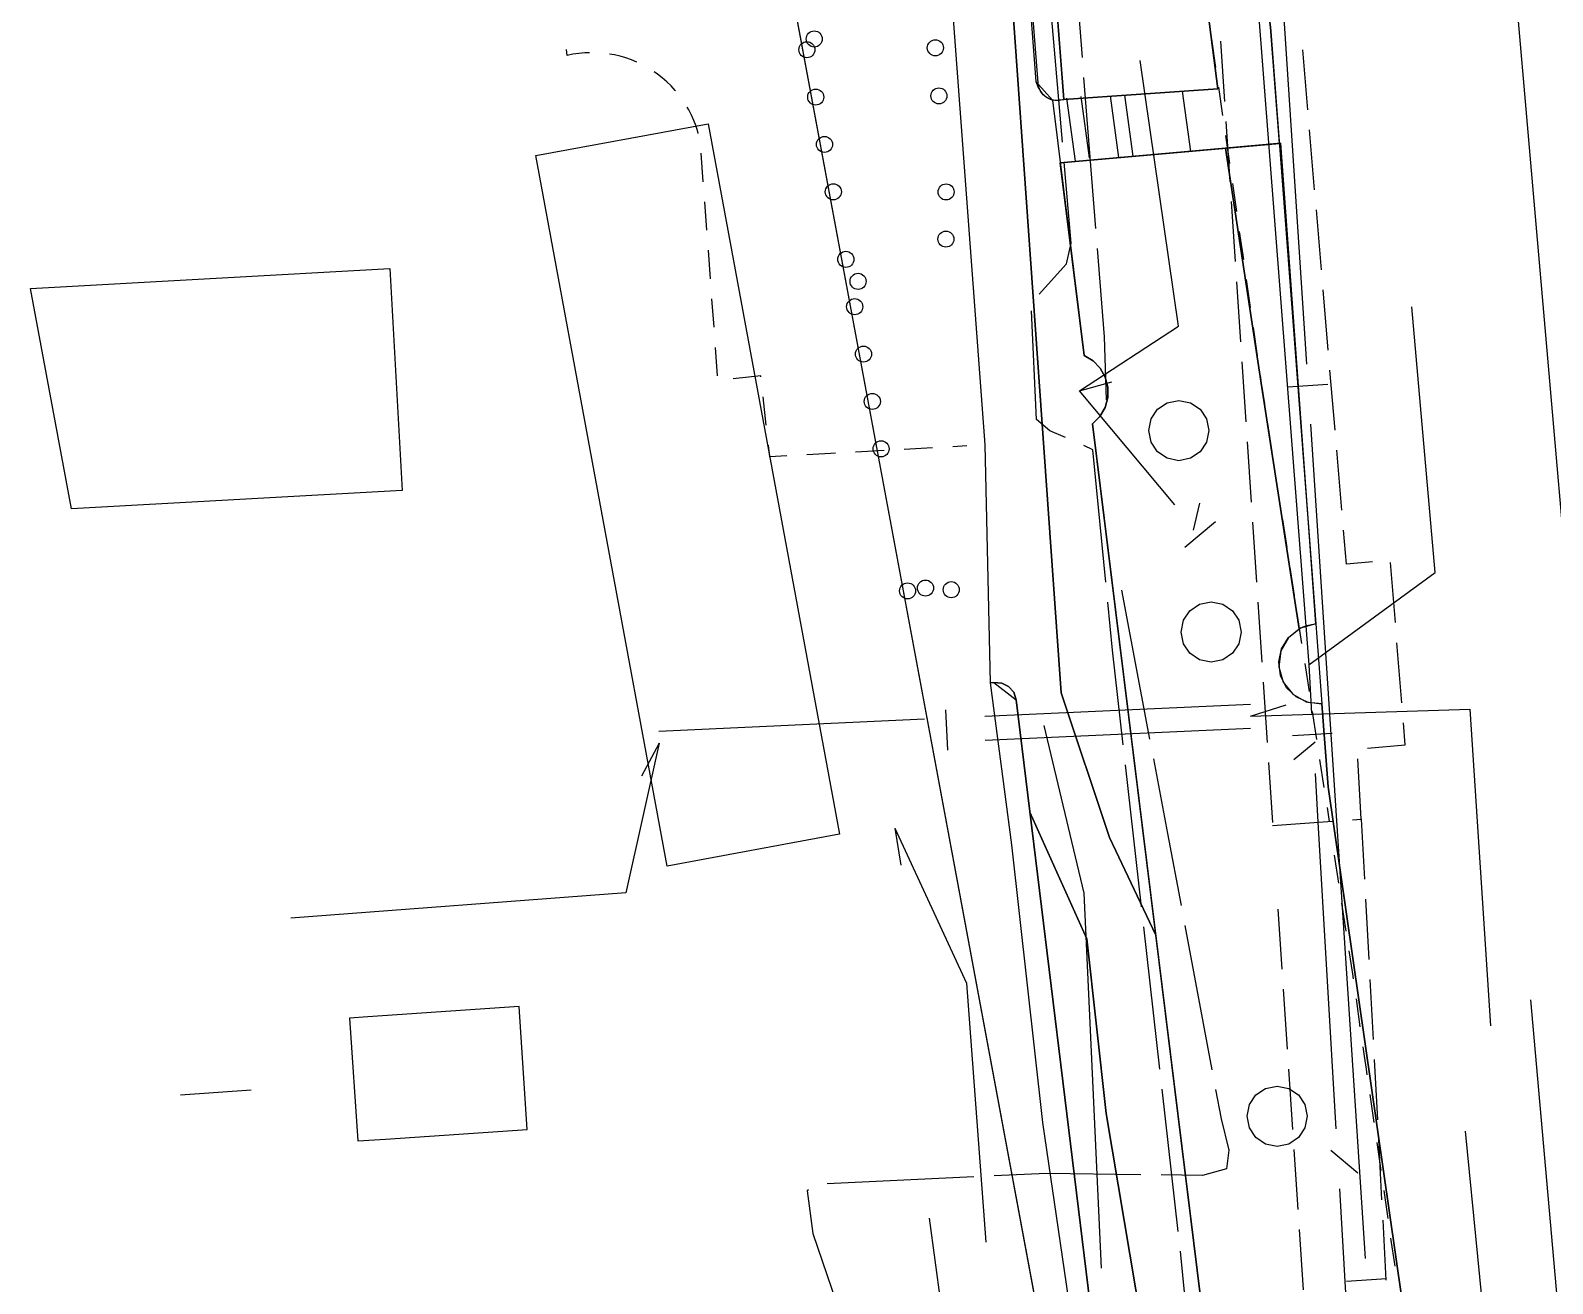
# Model space of a CAD drawing. Header units: metres. Extents: x 3206 to 3701, y 9896 to 11410.
# Drawn here: x 3225.54 to 3263.46, y 9929.25 to 9960.46 of the extents above; entities that cross this region are included whole.
import ezdxf

# ---------------------------------------------------------------- set-up
doc = ezdxf.new("R2010")
doc.units = ezdxf.units.M
for name, color, linetype in [('BOUNDARY', 7, 'Continuous'), ('BUILDING', 7, 'Continuous'), ('CURB', 7, 'Continuous'), ('ELECTR_CABLE', 7, 'Continuous'), ('ELECTR_CABLE_COMM', 7, 'Continuous'), ('GRASS', 7, 'Continuous'), ('GROUND', 7, 'Continuous'), ('HEAT', 7, 'Continuous'), ('ROAD', 7, 'Continuous'), ('SEWER', 7, 'Continuous'), ('SIDEWALK_PATH', 7, 'Continuous'), ('WATER_PIPELINE', 7, 'Continuous')]:
    doc.layers.add(name, color=color, linetype=linetype)

# ---------------------------------------------------------------- blocks, each defined once
blk = doc.blocks.new('МОЖЖЕВЕЛЬНИК_СКАЛЬНЫЙ')
blk.add_circle((0, 0), 0.2)

msp = doc.modelspace()

# ---------------------------------------------------------------- linework, layer by layer
at = {"layer": 'BOUNDARY'}
msp.add_lwpolyline([(3253.023, 9915.673), (3233.596, 10020.109), (3233.041, 10027.227), (3225.675, 10139.955), (3262.083, 10325.257), (3335.841, 10689.444), (3351.098, 10763.684), (3367.768, 10831.231), (3377.814, 10869.112), (3520.394, 11207.447), (3551.174, 11273.829), (3554.005, 11279.367), (3611.719, 11390.174), (3639.436, 11373.131), (3680.635, 11298.581), (3281.247, 9920.202)], close=True, dxfattribs=at)
at = {"layer": 'BUILDING'}
for points in [[(3241.404, 9939.646), (3238.136, 9957.342), (3242.428, 9958.134), (3245.696, 9940.438)], [(3234.498, 9954.526), (3234.804, 9948.996), (3226.566, 9948.541), (3225.544, 9954.032)], [(3234.391, 9932.846), (3237.92, 9933.08), (3237.716, 9936.15), (3233.951, 9935.892), (3233.49, 9935.86), (3233.7, 9932.8), (3234.391, 9932.846)]]:
    msp.add_lwpolyline(points, close=True, dxfattribs=at)
at = {"layer": 'CURB'}
for points in [[(3248.868, 9981.795), (3250.586, 9959.186)], [(3256.433, 9960.535), (3257.559, 9945.677)], [(3254.963, 9960.236), (3255.064, 9959.535)], [(3239.466, 9959.901), (3239.35, 9959.897), (3239.202, 9959.883), (3239.055, 9959.862), (3238.91, 9959.832), (3238.899, 9959.982)], [(3240.645, 9959.666), (3240.515, 9959.72), (3240.375, 9959.77), (3240.232, 9959.812), (3240.088, 9959.846), (3239.964, 9959.868)], [(3241.612, 9958.951), (3241.6, 9958.964), (3241.499, 9959.073), (3241.393, 9959.177), (3241.281, 9959.274), (3241.164, 9959.365), (3241.081, 9959.423)], [(3250.586, 9959.186), (3251.002, 9958.717)], [(3255.136, 9959.04), (3255.237, 9958.338)], [(3251.002, 9958.717), (3251.788, 9952.364)], [(3251.572, 9957.2), (3251.359, 9958.766)], [(3251.924, 9957.286), (3251.716, 9958.814)], [(3252.649, 9957.295), (3252.442, 9958.827)], [(3253.008, 9957.327), (3252.802, 9958.843)], [(3254.447, 9957.44), (3254.242, 9958.943)], [(3242.179, 9957.891), (3242.169, 9957.933), (3242.123, 9958.074), (3242.069, 9958.212), (3242.008, 9958.348), (3241.94, 9958.479), (3241.902, 9958.545)], [(3255.309, 9957.843), (3255.41, 9957.141)], [(3242.304, 9956.688), (3242.252, 9957.398)], [(3255.481, 9956.647), (3255.583, 9955.945)], [(3242.393, 9955.479), (3242.341, 9956.189)], [(3255.654, 9955.45), (3255.755, 9954.748)], [(3242.483, 9954.27), (3242.43, 9954.981)], [(3255.827, 9954.253), (3255.928, 9953.552)], [(3242.572, 9953.062), (3242.52, 9953.772)], [(3256, 9953.057), (3256.101, 9952.355)], [(3242.661, 9951.853), (3242.609, 9952.563)], [(3243.738, 9951.827), (3243.735, 9951.85), (3243.051, 9951.777)], [(3256.173, 9951.86), (3256.2, 9951.67), (3256.279, 9951.159)], [(3243.873, 9950.622), (3243.794, 9951.33)], [(3251.999, 9950.658), (3256.247, 9916.291)], [(3256.356, 9950.665), (3256.464, 9949.964)], [(3244.384, 9949.863), (3243.96, 9949.84), (3243.928, 9950.125)], [(3245.595, 9949.929), (3245.476, 9949.923), (3244.884, 9949.89)], [(3246.805, 9949.995), (3246.397, 9949.973), (3246.094, 9949.956)], [(3248.015, 9950.061), (3247.304, 9950.022)], [(3248.87, 9950.108), (3248.515, 9950.088)], [(3256.541, 9949.47), (3256.65, 9948.77)], [(3256.726, 9948.275), (3256.835, 9947.575)], [(3256.912, 9947.081), (3257.02, 9946.38)], [(3257.097, 9945.886), (3257.205, 9945.185)], [(3257.559, 9945.677), (3257.71, 9943.683)], [(3257.282, 9944.691), (3257.391, 9943.99)], [(3249.445, 9944.208), (3249.541, 9944.22), (3250.098, 9943.784)], [(3250.098, 9943.784), (3252.134, 9927.164)], [(3257.467, 9943.496), (3257.576, 9942.796)], [(3257.652, 9942.302), (3257.761, 9941.601)], [(3257.838, 9941.107), (3257.892, 9940.757)], [(3258.131, 9939.217), (3258.023, 9939.914)], [(3258.315, 9938.026), (3258.207, 9938.723)], [(3258.498, 9936.835), (3258.48, 9936.965), (3258.392, 9937.532)], [(3258.668, 9935.642), (3258.569, 9936.34)], [(3258.839, 9934.449), (3258.819, 9934.588), (3258.773, 9934.908), (3258.739, 9935.147)], [(3259.013, 9933.256), (3258.911, 9933.954)], [(3259.186, 9932.064), (3259.085, 9932.762)], [(3259.36, 9930.871), (3259.258, 9931.569)], [(3259.533, 9929.679), (3259.432, 9930.377)]]:
    msp.add_lwpolyline(points, dxfattribs=at)
at = {"layer": 'ELECTR_CABLE'}
for points in [[(3251.43, 9963.545), (3251.472, 9963.143), (3251.737, 9959.784)], [(3251.252, 9957.675), (3250.945, 9961.23)], [(3251.777, 9959.286), (3252.074, 9955.524)], [(3250.672, 9953.891), (3251.353, 9954.645), (3251.469, 9955.159), (3251.295, 9957.177)], [(3252.113, 9955.025), (3252.287, 9952.829), (3252.337, 9951.259)], [(3251.323, 9950.316), (3250.938, 9950.484), (3250.601, 9950.763), (3250.475, 9953.471)], [(3252.332, 9946.712), (3252.009, 9950.015), (3251.781, 9950.115)], [(3252.723, 9946.514), (3253.421, 9942.805)], [(3252.763, 9942.667), (3252.497, 9945.024), (3252.381, 9946.214)], [(3253.019, 9940.397), (3252.819, 9942.17)], [(3253.514, 9942.314), (3253.863, 9940.459)], [(3247.072, 9940.59), (3248.86, 9936.726), (3249.339, 9930.279)], [(3247.072, 9940.59), (3247.223, 9939.668)], [(3253.863, 9940.459), (3254.202, 9938.66)], [(3253.218, 9938.626), (3253.019, 9940.397)], [(3254.294, 9938.168), (3254.972, 9934.569)], [(3253.674, 9934.587), (3253.274, 9938.129)], [(3255.064, 9934.077), (3255.202, 9933.346), (3255.392, 9932.569), (3255.334, 9932.107), (3254.733, 9931.938), (3253.705, 9931.952)], [(3254.129, 9930.548), (3253.73, 9934.09)], [(3249.044, 9931.903), (3245.385, 9931.729)], [(3253.205, 9931.958), (3250.854, 9931.99), (3249.544, 9931.927)], [(3244.924, 9931.579), (3244.887, 9931.557), (3245.034, 9930.498), (3245.856, 9928.084)], [(3254.536, 9926.503), (3254.195, 9929.961), (3254.185, 9930.051)]]:
    msp.add_lwpolyline(points, dxfattribs=at)
at = {"layer": 'ELECTR_CABLE_COMM'}
msp.add_lwpolyline([(3260.113, 9910.994), (3249.775, 9917.279), (3247.94, 9930.877)], dxfattribs=at)
at = {"layer": 'GRASS'}
for points in [[(3252.121, 9982.252), (3249.49, 9981.891), (3251.281, 9958.736), (3255.118, 9959.004)], [(3250.586, 9959.186), (3250.641, 9959.031), (3250.732, 9958.897), (3250.855, 9958.79), (3251.002, 9958.717), (3251.281, 9958.736), (3249.496, 9981.883), (3248.868, 9981.795)], [(3255.309, 9957.524), (3256.2, 9951.67), (3257.148, 9945.554), (3257.245, 9945.601), (3257.347, 9945.638), (3257.452, 9945.663), (3257.559, 9945.677), (3256.687, 9957.646)], [(3254.898, 9950.491), (3254.839, 9950.199), (3254.678, 9949.96), (3254.44, 9949.8), (3254.148, 9949.741), (3253.856, 9949.8), (3253.618, 9949.96), (3253.457, 9950.199), (3253.398, 9950.491), (3253.457, 9950.783), (3253.618, 9951.021), (3253.856, 9951.182), (3254.148, 9951.241), (3254.44, 9951.182), (3254.678, 9951.021), (3254.839, 9950.783)], [(3255.702, 9945.474), (3255.643, 9945.182), (3255.482, 9944.943), (3255.244, 9944.783), (3254.952, 9944.724), (3254.66, 9944.783), (3254.421, 9944.943), (3254.261, 9945.182), (3254.202, 9945.474), (3254.261, 9945.766), (3254.421, 9946.004), (3254.66, 9946.165), (3254.952, 9946.224), (3255.244, 9946.165), (3255.482, 9946.004), (3255.643, 9945.766)], [(3254.018, 9912.233), (3252.134, 9927.164), (3250.098, 9943.784), (3250.035, 9943.972), (3249.909, 9944.117), (3249.739, 9944.204), (3249.541, 9944.22), (3249.445, 9944.208), (3249.977, 9940.173), (3250.75, 9933.26), (3253.103, 9917.208), (3253.646, 9912.216), (3253.495, 9911.589), (3253.193, 9911.031), (3252.758, 9910.568), (3252.211, 9910.227), (3252.267, 9909.938), (3253.022, 9910.216), (3253.6, 9910.736), (3253.95, 9911.432)], [(3257.346, 9933.414), (3257.287, 9933.122), (3257.126, 9932.884), (3256.888, 9932.723), (3256.596, 9932.664), (3256.304, 9932.723), (3256.065, 9932.884), (3255.905, 9933.122), (3255.846, 9933.414), (3255.905, 9933.706), (3256.065, 9933.945), (3256.304, 9934.105), (3256.596, 9934.164), (3256.888, 9934.105), (3257.126, 9933.945), (3257.287, 9933.706)]]:
    msp.add_lwpolyline(points, close=True, dxfattribs=at)
msp.add_lwpolyline([(3261.84, 9914), (3257.867, 9941.615), (3257.71, 9943.683), (3257.37, 9943.716), (3257.069, 9943.856), (3256.83, 9944.087), (3256.677, 9944.393), (3256.636, 9944.732), (3256.708, 9945.056), (3256.883, 9945.339), (3257.148, 9945.554), (3256.2, 9951.67), (3255.309, 9957.524), (3251.195, 9957.161), (3251.788, 9952.364), (3252.01, 9952.23), (3252.188, 9952.046), (3252.313, 9951.823), (3252.379, 9951.571), (3252.377, 9951.311), (3252.309, 9951.064), (3252.182, 9950.843), (3251.999, 9950.658), (3256.247, 9916.291)], dxfattribs=at)
at = {"layer": 'GROUND'}
for points in [[(3245.403, 10003.568), (3245.907, 9996.541), (3245.907, 9996.541), (3246.918, 9982.416), (3249.319, 9950.137), (3249.445, 9944.208), (3249.541, 9944.22), (3249.739, 9944.204), (3249.909, 9944.117), (3250.035, 9943.972), (3250.098, 9943.784), (3250.44, 9940.988), (3252.134, 9927.164), (3253.573, 9915.761), (3253.023, 9915.673), (3237.08, 10001.38)], [(3256.259, 9916.192), (3253.573, 9937.926), (3251.999, 9950.658), (3252.182, 9950.843), (3252.309, 9951.064), (3252.377, 9951.311), (3252.379, 9951.571), (3252.313, 9951.823), (3252.188, 9952.046), (3252.01, 9952.23), (3251.788, 9952.364), (3251.195, 9957.161), (3256.652, 9957.643), (3257.559, 9945.677), (3257.177, 9945.569), (3256.876, 9945.332), (3256.687, 9944.999), (3256.638, 9944.605), (3256.746, 9944.223), (3256.983, 9943.922), (3257.316, 9943.732), (3257.71, 9943.683), (3257.867, 9941.615), (3261.406, 9917.018)]]:
    msp.add_lwpolyline(points, dxfattribs=at)
at = {"layer": 'HEAT'}
msp.add_lwpolyline([(3229.281, 9933.944), (3231.038, 9934.076)], dxfattribs=at)
at = {"layer": 'ROAD'}
msp.add_lwpolyline([(3266.379, 9977.18), (3254.464, 9975.795), (3256.433, 9960.535), (3257.559, 9945.677), (3257.177, 9945.569), (3256.876, 9945.332), (3256.687, 9944.999), (3256.638, 9944.605), (3256.746, 9944.223), (3256.983, 9943.922), (3257.316, 9943.732), (3257.71, 9943.683), (3257.867, 9941.615), (3261.84, 9914), (3261.937, 9913.324), (3260.576, 9910.575), (3258.572, 9908.322), (3256.047, 9906.672), (3253.127, 9905.731), (3285.238, 9911.034)], dxfattribs=at)
at = {"layer": 'SEWER'}
for points in [[(3264.302, 9941.229), (3262.015, 9967.469)], [(3255.969, 9963.036), (3257.383, 9944.658)], [(3255.185, 9960.186), (3255.284, 9958.689)], [(3257.361, 9958.475), (3257.234, 9959.97)], [(3251.67, 9951.48), (3254.142, 9953.088), (3253.183, 9959.709)], [(3255.318, 9958.19), (3255.417, 9956.693)], [(3257.53, 9956.483), (3257.403, 9957.977)], [(3255.45, 9956.194), (3255.55, 9954.698)], [(3257.7, 9954.49), (3257.573, 9955.984)], [(3255.583, 9954.199), (3255.682, 9952.702)], [(3257.869, 9952.497), (3257.742, 9953.992)], [(3257.383, 9944.658), (3260.53, 9946.96), (3259.948, 9953.574)], [(3255.715, 9952.203), (3255.815, 9950.707)], [(3258.038, 9950.504), (3257.911, 9951.999)], [(3251.67, 9951.48), (3252.477, 9951.707)], [(3254.045, 9948.644), (3251.67, 9951.48)], [(3255.848, 9950.208), (3255.947, 9948.711)], [(3258.207, 9948.511), (3258.08, 9950.006)], [(3254.509, 9948.014), (3254.672, 9948.684)], [(3254.298, 9947.588), (3255.057, 9948.224)], [(3255.98, 9948.212), (3256.08, 9946.715)], [(3258.969, 9947.218), (3258.322, 9947.166), (3258.25, 9948.013)], [(3259.54, 9945.707), (3259.42, 9947.202)], [(3256.113, 9946.216), (3256.212, 9944.72)], [(3259.7, 9943.713), (3259.58, 9945.208)], [(3257.383, 9944.658), (3257.454, 9943.446)], [(3256.245, 9944.221), (3256.345, 9942.724)], [(3258.843, 9942.585), (3259.785, 9942.661), (3259.74, 9943.215)], [(3257.968, 9942.946), (3256.979, 9942.889)], [(3257.544, 9942.731), (3257.014, 9942.29)], [(3256.378, 9942.225), (3256.477, 9940.728)], [(3258.69, 9940.815), (3258.61, 9942.313)], [(3257.541, 9941.948), (3257.612, 9940.736)], [(3258.477, 9940.8), (3258.69, 9940.815)], [(3258.69, 9940.815), (3258.771, 9939.318)], [(3256.482, 9940.653), (3257.978, 9940.763)], [(3257.612, 9940.736), (3258.058, 9933.103)], [(3256.72, 9937.077), (3256.62, 9938.574)], [(3258.798, 9938.818), (3258.878, 9937.32)], [(3258.905, 9936.821), (3258.985, 9935.323)], [(3256.852, 9935.082), (3256.753, 9936.578)], [(3266.02, 9927.275), (3263.575, 9928.813), (3262.911, 9936.31)], [(3259.012, 9934.824), (3259.092, 9933.326)], [(3256.985, 9933.086), (3256.886, 9934.583)], [(3257.117, 9931.091), (3257.018, 9932.587)], [(3257.936, 9932.567), (3258.607, 9932.004)], [(3259.119, 9932.827), (3259.199, 9931.329)], [(3258.146, 9931.606), (3258.592, 9923.973)], [(3257.25, 9929.095), (3257.151, 9930.592)], [(3259.226, 9930.83), (3259.306, 9929.332)]]:
    msp.add_lwpolyline(points, dxfattribs=at)
at = {"layer": 'SIDEWALK_PATH'}
for points in [[(3245.403, 10003.568), (3245.907, 9996.541), (3247.439, 9996.663), (3248.45, 9982.71), (3249.203, 9972.508), (3251.22, 9943.955), (3252.418, 9940.353), (3253.573, 9937.926), (3251.999, 9950.658), (3252.182, 9950.843), (3252.309, 9951.064), (3252.377, 9951.311), (3252.379, 9951.571), (3252.313, 9951.823), (3252.188, 9952.046), (3252.01, 9952.23), (3251.788, 9952.364), (3251.195, 9957.161), (3256.652, 9957.643), (3256.433, 9960.535), (3253.699, 9981.721), (3252.944, 9987.708), (3252.226, 9993.699), (3251.543, 9999.694)], [(3246.918, 9982.416), (3249.319, 9950.137), (3249.445, 9944.208), (3249.541, 9944.22), (3249.739, 9944.204), (3249.909, 9944.117), (3250.035, 9943.972), (3250.098, 9943.784), (3250.44, 9940.988), (3251.852, 9937.83), (3252.335, 9933.481), (3253.372, 9927.318)], [(3256.303, 9915.833), (3253.573, 9937.926), (3252.418, 9940.353), (3251.22, 9943.955), (3249.203, 9972.508)]]:
    msp.add_lwpolyline(points, dxfattribs=at)
for points in [[(3251.281, 9958.736), (3251.172, 9958.71), (3251.062, 9958.71), (3250.955, 9958.734), (3250.855, 9958.784), (3250.769, 9958.856), (3250.703, 9958.944), (3250.66, 9959.045), (3250.64, 9959.155), (3248.868, 9981.795), (3249.49, 9981.891), (3252.121, 9982.252), (3255.118, 9959.004)], [(3252.539, 9910.001), (3253.537, 9910.231), (3256.066, 9911.045), (3255.386, 9912.165), (3255.206, 9912.621), (3254.335, 9920.149), (3253.372, 9927.318), (3252.335, 9933.481), (3251.852, 9937.83), (3250.44, 9940.988), (3252.134, 9927.164), (3254.018, 9912.233), (3253.968, 9911.502), (3253.681, 9910.85), (3253.193, 9910.332)]]:
    msp.add_lwpolyline(points, close=True, dxfattribs=at)
at = {"layer": 'WATER_PIPELINE'}
for points in [[(3256.678, 9962.028), (3257.327, 9952.148)], [(3257.858, 9951.639), (3256.863, 9951.574)], [(3257.425, 9950.651), (3258.073, 9940.77)], [(3248.339, 9943.532), (3248.385, 9942.535)], [(3249.312, 9943.379), (3255.933, 9943.68)], [(3255.933, 9943.38), (3256.825, 9943.659)], [(3255.933, 9943.38), (3261.396, 9943.555), (3261.911, 9935.664)], [(3241.193, 9943.008), (3247.814, 9943.31)], [(3250.785, 9943.145), (3251.784, 9938.966), (3252.21, 9929.629)], [(3241.207, 9942.709), (3240.371, 9938.976), (3232.026, 9938.345)], [(3241.207, 9942.709), (3240.766, 9941.885)], [(3249.326, 9942.779), (3255.933, 9943.08)], [(3258.073, 9940.77), (3258.788, 9929.873)], [(3260.622, 9917.214), (3262.213, 9923.678), (3261.285, 9933.046)], [(3259.32, 9929.365), (3258.324, 9929.299)]]:
    msp.add_lwpolyline(points, dxfattribs=at)

# ---------------------------------------------------------------- block references
at = {"layer": 'BUSH'}
for p in [(3244.883, 9959.976), (3245.067, 9960.243), (3248.083, 9960.023), (3248.172, 9958.826), (3245.103, 9958.796), (3245.322, 9957.617), (3245.542, 9956.437), (3248.35, 9956.433), (3248.346, 9955.26), (3245.854, 9954.755), (3246.158, 9954.207), (3246.074, 9953.576), (3246.293, 9952.396), (3246.513, 9951.216), (3246.732, 9950.036), (3247.391, 9946.497), (3247.837, 9946.569), (3248.479, 9946.528)]:
    msp.add_blockref('МОЖЖЕВЕЛЬНИК_СКАЛЬНЫЙ', p, dxfattribs=at)

doc.saveas('drawing.dxf')
